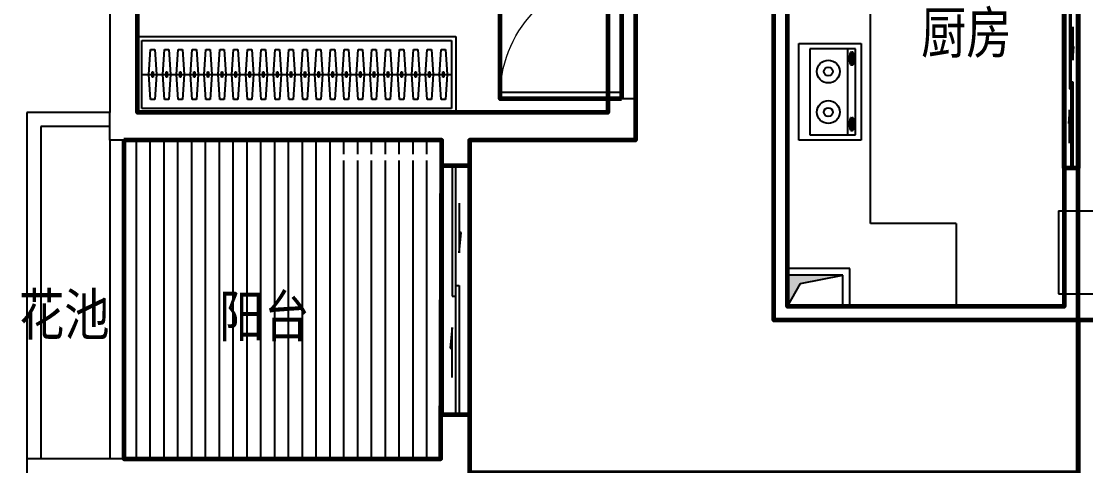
# Model space of a CAD drawing. Extents: x -555681 to -532641, y -677327 to -662427.
# Drawn here: x -555681 to -547986, y -671177 to -667968 of the extents above; entities that cross this region are included whole.
import ezdxf
from ezdxf.enums import TextEntityAlignment as Align

# ---------------------------------------------------------------- set-up
doc = ezdxf.new("R2010")
doc.units = 0
doc.header["$LTSCALE"] = 1000
doc.header["$MEASUREMENT"] = 0
doc.layers.get('0').update_dxf_attribs({"linetype": 'CONTINUOUS'})
for name, color, linetype in [('F', 8, 'CONTINUOUS'), ('FURNITURE', 8, 'CONTINUOUS'), ('Lvtry(厨卫)', 136, 'CONTINUOUS'), ('PUB_TEXT', 7, 'CONTINUOUS'), ('TOTHER', 223, 'CONTINUOUS'), ('WALL', 2, 'CONTINUOUS'), ('屋顶轮廓阳台', 5, 'CONTINUOUS')]:
    doc.layers.add(name, color=color, linetype=linetype)
for name, color, linetype, lineweight in [('GT_卧室', 1, 'CONTINUOUS', 60), ('GT_厨房', 4, 'CONTINUOUS', 60), ('GT_客厅', 2, 'CONTINUOUS', 60), ('GT_过道', 30, 'CONTINUOUS', 60), ('GT_门', 120, 'CONTINUOUS', 60), ('GT_阳台', 6, 'CONTINUOUS', 60), ('GT_餐厅', 3, 'CONTINUOUS', 60)]:
    doc.layers.add(name, color=color, linetype=linetype, lineweight=lineweight)
doc.styles.add('黑体', font='simhei.ttf')

msp = doc.modelspace()

# ---------------------------------------------------------------- hatches: boundary and pattern name
at = {"layer": 'TOTHER'}
msp.add_hatch(color=256, dxfattribs=at).paths.add_polyline_path([(-550047.5, -669861.6), (-550140.9, -670027.4), (-550140.9, -669802.4), (-549740.9, -669802.4)])

# ---------------------------------------------------------------- linework, layer by layer
at = {"color": 0, "linetype": 'Continuous'}
for p, q in [((-548103.4, -667827.4), (-548103.4, -668456.2)), ((-548090.9, -668456.2), (-548090.9, -667827.4)), ((-548078.4, -668007.4), (-548078.4, -668247.4)), ((-548071.2, -668149.1), (-548078.4, -668149.1)), ((-548078.4, -668247.4), (-548071.2, -668149.1)), ((-548090.9, -668404.3), (-548078.4, -668404.3)), ((-548090.9, -669027.4), (-548090.9, -668404.3)), ((-548078.4, -668404.3), (-548078.4, -669027.4)), ((-548103.4, -668456.2), (-548090.9, -668456.2)), ((-548103.4, -668607.4), (-548110.6, -668705.8)), ((-548103.4, -668847.4), (-548103.4, -668607.4)), ((-548110.6, -668705.8), (-548103.4, -668705.8)), ((-552540.9, -669010.3), (-552565.9, -669010.3)), ((-552565.9, -669010.3), (-552565.9, -669953.5)), ((-552540.9, -669953.5), (-552540.9, -669010.3)), ((-548078.4, -669027.4), (-548090.9, -669027.4)), ((-552515.9, -669280.3), (-552515.9, -669640.3)), ((-552501.4, -669492.8), (-552515.9, -669492.8)), ((-552515.9, -669640.3), (-552501.4, -669492.8)), ((-552540.9, -669875.7), (-552515.9, -669875.7)), ((-552540.9, -670810.3), (-552540.9, -669875.7)), ((-552515.9, -669875.7), (-552515.9, -670810.3)), ((-552565.9, -669953.5), (-552540.9, -669953.5)), ((-552565.9, -670180.3), (-552580.4, -670327.8)), ((-552565.9, -670540.3), (-552565.9, -670180.3)), ((-552580.4, -670327.8), (-552565.9, -670327.8)), ((-552515.9, -670810.3), (-552540.9, -670810.3))]:
    msp.add_line(p, q, dxfattribs=at)
for p, q in [((-554840.9, -668077.4), (-552540.9, -668077.4)), ((-554840.9, -668627.4), (-554840.9, -668077.4)), ((-554810.9, -668107.4), (-552570.9, -668107.4)), ((-554810.9, -668597.4), (-554810.9, -668107.4)), ((-552570.9, -668107.4), (-552570.9, -668597.4)), ((-552540.9, -668077.4), (-552540.9, -668627.4)), ((-554758.9, -668352.4, 0), (-554746.9, -668172.4, 0)), ((-554746.9, -668172.4, 0), (-554714.9, -668172.4, 0)), ((-554714.9, -668172.4, 0), (-554702.9, -668352.4, 0)), ((-554658.9, -668352.4, 0), (-554646.9, -668172.4, 0)), ((-554646.9, -668172.4, 0), (-554614.9, -668172.4, 0)), ((-554614.9, -668172.4, 0), (-554602.9, -668352.4, 0)), ((-554558.9, -668352.4, 0), (-554546.9, -668172.4, 0)), ((-554546.9, -668172.4, 0), (-554514.9, -668172.4, 0)), ((-554514.9, -668172.4, 0), (-554502.9, -668352.4, 0)), ((-554458.9, -668352.4, 0), (-554446.9, -668172.4, 0)), ((-554446.9, -668172.4, 0), (-554414.9, -668172.4, 0)), ((-554414.9, -668172.4, 0), (-554402.9, -668352.4, 0)), ((-554358.9, -668352.4, 0), (-554346.9, -668172.4, 0)), ((-554346.9, -668172.4, 0), (-554314.9, -668172.4, 0)), ((-554314.9, -668172.4, 0), (-554302.9, -668352.4, 0)), ((-554258.9, -668352.4, 0), (-554246.9, -668172.4, 0)), ((-554246.9, -668172.4, 0), (-554214.9, -668172.4, 0)), ((-554214.9, -668172.4, 0), (-554202.9, -668352.4, 0)), ((-554158.9, -668352.4, 0), (-554146.9, -668172.4, 0)), ((-554146.9, -668172.4, 0), (-554114.9, -668172.4, 0)), ((-554114.9, -668172.4, 0), (-554102.9, -668352.4, 0)), ((-554058.9, -668352.4, 0), (-554046.9, -668172.4, 0)), ((-554046.9, -668172.4, 0), (-554014.9, -668172.4, 0)), ((-554014.9, -668172.4, 0), (-554002.9, -668352.4, 0)), ((-553958.9, -668352.4, 0), (-553946.9, -668172.4, 0)), ((-553946.9, -668172.4, 0), (-553914.9, -668172.4, 0)), ((-553914.9, -668172.4, 0), (-553902.9, -668352.4, 0)), ((-553858.9, -668352.4, 0), (-553846.9, -668172.4, 0)), ((-553846.9, -668172.4, 0), (-553814.9, -668172.4, 0)), ((-553814.9, -668172.4, 0), (-553802.9, -668352.4, 0)), ((-553758.9, -668352.4, 0), (-553746.9, -668172.4, 0)), ((-553746.9, -668172.4, 0), (-553714.9, -668172.4, 0)), ((-553714.9, -668172.4, 0), (-553702.9, -668352.4, 0)), ((-553658.9, -668352.4, 0), (-553646.9, -668172.4, 0)), ((-553646.9, -668172.4, 0), (-553614.9, -668172.4, 0)), ((-553614.9, -668172.4, 0), (-553602.9, -668352.4, 0)), ((-553558.9, -668352.4, 0), (-553546.9, -668172.4, 0)), ((-553546.9, -668172.4, 0), (-553514.9, -668172.4, 0)), ((-553514.9, -668172.4, 0), (-553502.9, -668352.4, 0)), ((-553458.9, -668352.4, 0), (-553446.9, -668172.4, 0)), ((-553446.9, -668172.4, 0), (-553414.9, -668172.4, 0)), ((-553414.9, -668172.4, 0), (-553402.9, -668352.4, 0)), ((-553358.9, -668352.4, 0), (-553346.9, -668172.4, 0)), ((-553346.9, -668172.4, 0), (-553314.9, -668172.4, 0)), ((-553314.9, -668172.4, 0), (-553302.9, -668352.4, 0)), ((-553258.9, -668352.4, 0), (-553246.9, -668172.4, 0)), ((-553246.9, -668172.4, 0), (-553214.9, -668172.4, 0)), ((-553214.9, -668172.4, 0), (-553202.9, -668352.4, 0)), ((-553158.9, -668352.4, 0), (-553146.9, -668172.4, 0)), ((-553146.9, -668172.4, 0), (-553114.9, -668172.4, 0)), ((-553114.9, -668172.4, 0), (-553102.9, -668352.4, 0)), ((-553058.9, -668352.4, 0), (-553046.9, -668172.4, 0)), ((-553046.9, -668172.4, 0), (-553014.9, -668172.4, 0)), ((-553014.9, -668172.4, 0), (-553002.9, -668352.4, 0)), ((-552958.9, -668352.4, 0), (-552946.9, -668172.4, 0)), ((-552946.9, -668172.4, 0), (-552914.9, -668172.4, 0)), ((-552914.9, -668172.4, 0), (-552902.9, -668352.4, 0)), ((-552858.9, -668352.4, 0), (-552846.9, -668172.4, 0)), ((-552846.9, -668172.4, 0), (-552814.9, -668172.4, 0)), ((-552814.9, -668172.4, 0), (-552802.9, -668352.4, 0)), ((-552758.9, -668352.4, 0), (-552746.9, -668172.4, 0)), ((-552746.9, -668172.4, 0), (-552714.9, -668172.4, 0)), ((-552714.9, -668172.4, 0), (-552702.9, -668352.4, 0)), ((-552658.9, -668352.4, 0), (-552646.9, -668172.4, 0)), ((-552646.9, -668172.4, 0), (-552614.9, -668172.4, 0)), ((-552614.9, -668172.4, 0), (-552602.9, -668352.4, 0)), ((-554810.9, -668352.4), (-552570.9, -668352.4)), ((-554746.9, -668532.4, 0), (-554758.9, -668352.4, 0)), ((-554702.9, -668352.4, 0), (-554714.9, -668532.4, 0)), ((-554646.9, -668532.4, 0), (-554658.9, -668352.4, 0)), ((-554602.9, -668352.4, 0), (-554614.9, -668532.4, 0)), ((-554546.9, -668532.4, 0), (-554558.9, -668352.4, 0)), ((-554502.9, -668352.4, 0), (-554514.9, -668532.4, 0)), ((-554446.9, -668532.4, 0), (-554458.9, -668352.4, 0)), ((-554402.9, -668352.4, 0), (-554414.9, -668532.4, 0)), ((-554346.9, -668532.4, 0), (-554358.9, -668352.4, 0)), ((-554302.9, -668352.4, 0), (-554314.9, -668532.4, 0)), ((-554246.9, -668532.4, 0), (-554258.9, -668352.4, 0)), ((-554202.9, -668352.4, 0), (-554214.9, -668532.4, 0)), ((-554146.9, -668532.4, 0), (-554158.9, -668352.4, 0)), ((-554102.9, -668352.4, 0), (-554114.9, -668532.4, 0)), ((-554046.9, -668532.4, 0), (-554058.9, -668352.4, 0)), ((-554002.9, -668352.4, 0), (-554014.9, -668532.4, 0)), ((-553946.9, -668532.4, 0), (-553958.9, -668352.4, 0)), ((-553902.9, -668352.4, 0), (-553914.9, -668532.4, 0)), ((-553846.9, -668532.4, 0), (-553858.9, -668352.4, 0)), ((-553802.9, -668352.4, 0), (-553814.9, -668532.4, 0)), ((-553746.9, -668532.4, 0), (-553758.9, -668352.4, 0)), ((-553702.9, -668352.4, 0), (-553714.9, -668532.4, 0)), ((-553646.9, -668532.4, 0), (-553658.9, -668352.4, 0)), ((-553602.9, -668352.4, 0), (-553614.9, -668532.4, 0)), ((-553546.9, -668532.4, 0), (-553558.9, -668352.4, 0)), ((-553502.9, -668352.4, 0), (-553514.9, -668532.4, 0)), ((-553446.9, -668532.4, 0), (-553458.9, -668352.4, 0)), ((-553402.9, -668352.4, 0), (-553414.9, -668532.4, 0)), ((-553346.9, -668532.4, 0), (-553358.9, -668352.4, 0)), ((-553302.9, -668352.4, 0), (-553314.9, -668532.4, 0)), ((-553246.9, -668532.4, 0), (-553258.9, -668352.4, 0)), ((-553202.9, -668352.4, 0), (-553214.9, -668532.4, 0)), ((-553146.9, -668532.4, 0), (-553158.9, -668352.4, 0)), ((-553102.9, -668352.4, 0), (-553114.9, -668532.4, 0)), ((-553046.9, -668532.4, 0), (-553058.9, -668352.4, 0)), ((-553002.9, -668352.4, 0), (-553014.9, -668532.4, 0)), ((-552946.9, -668532.4, 0), (-552958.9, -668352.4, 0)), ((-552902.9, -668352.4, 0), (-552914.9, -668532.4, 0)), ((-552846.9, -668532.4, 0), (-552858.9, -668352.4, 0)), ((-552802.9, -668352.4, 0), (-552814.9, -668532.4, 0)), ((-552746.9, -668532.4, 0), (-552758.9, -668352.4, 0)), ((-552702.9, -668352.4, 0), (-552714.9, -668532.4, 0)), ((-552646.9, -668532.4, 0), (-552658.9, -668352.4, 0)), ((-552602.9, -668352.4, 0), (-552614.9, -668532.4, 0)), ((-554714.9, -668532.4, 0), (-554746.9, -668532.4, 0)), ((-554614.9, -668532.4, 0), (-554646.9, -668532.4, 0)), ((-554514.9, -668532.4, 0), (-554546.9, -668532.4, 0)), ((-554414.9, -668532.4, 0), (-554446.9, -668532.4, 0)), ((-554314.9, -668532.4, 0), (-554346.9, -668532.4, 0)), ((-554214.9, -668532.4, 0), (-554246.9, -668532.4, 0)), ((-554114.9, -668532.4, 0), (-554146.9, -668532.4, 0)), ((-554014.9, -668532.4, 0), (-554046.9, -668532.4, 0)), ((-553914.9, -668532.4, 0), (-553946.9, -668532.4, 0)), ((-553814.9, -668532.4, 0), (-553846.9, -668532.4, 0)), ((-553714.9, -668532.4, 0), (-553746.9, -668532.4, 0)), ((-553614.9, -668532.4, 0), (-553646.9, -668532.4, 0)), ((-553514.9, -668532.4, 0), (-553546.9, -668532.4, 0)), ((-553414.9, -668532.4, 0), (-553446.9, -668532.4, 0)), ((-553314.9, -668532.4, 0), (-553346.9, -668532.4, 0)), ((-553214.9, -668532.4, 0), (-553246.9, -668532.4, 0)), ((-553114.9, -668532.4, 0), (-553146.9, -668532.4, 0)), ((-553014.9, -668532.4, 0), (-553046.9, -668532.4, 0)), ((-552914.9, -668532.4, 0), (-552946.9, -668532.4, 0)), ((-552814.9, -668532.4, 0), (-552846.9, -668532.4, 0)), ((-552714.9, -668532.4, 0), (-552746.9, -668532.4, 0)), ((-552614.9, -668532.4, 0), (-552646.9, -668532.4, 0)), ((-552540.9, -668627.4), (-554840.9, -668627.4)), ((-552570.9, -668597.4), (-554810.9, -668597.4)), ((-548182, -669337.4), (-548182, -669937.4)), ((-548182, -669337.4), (-547682, -669337.4)), ((-548182, -669937.4), (-547682, -669937.4))]:
    msp.add_line(p, q)
at = {"ltscale": 15}
for p, q in [((-554734.9, -668332.4, 0), (-554726.9, -668332.4, 0)), ((-554734.9, -668372.4, 0), (-554734.9, -668332.4, 0)), ((-554726.9, -668332.4, 0), (-554726.9, -668372.4, 0)), ((-554634.9, -668332.4, 0), (-554626.9, -668332.4, 0)), ((-554634.9, -668372.4, 0), (-554634.9, -668332.4, 0)), ((-554626.9, -668332.4, 0), (-554626.9, -668372.4, 0)), ((-554534.9, -668332.4, 0), (-554526.9, -668332.4, 0)), ((-554534.9, -668372.4, 0), (-554534.9, -668332.4, 0)), ((-554526.9, -668332.4, 0), (-554526.9, -668372.4, 0)), ((-554434.9, -668332.4, 0), (-554426.9, -668332.4, 0)), ((-554434.9, -668372.4, 0), (-554434.9, -668332.4, 0)), ((-554426.9, -668332.4, 0), (-554426.9, -668372.4, 0)), ((-554334.9, -668332.4, 0), (-554326.9, -668332.4, 0)), ((-554334.9, -668372.4, 0), (-554334.9, -668332.4, 0)), ((-554326.9, -668332.4, 0), (-554326.9, -668372.4, 0)), ((-554234.9, -668332.4, 0), (-554226.9, -668332.4, 0)), ((-554234.9, -668372.4, 0), (-554234.9, -668332.4, 0)), ((-554226.9, -668332.4, 0), (-554226.9, -668372.4, 0)), ((-554134.9, -668332.4, 0), (-554126.9, -668332.4, 0)), ((-554134.9, -668372.4, 0), (-554134.9, -668332.4, 0)), ((-554126.9, -668332.4, 0), (-554126.9, -668372.4, 0)), ((-554034.9, -668332.4, 0), (-554026.9, -668332.4, 0)), ((-554034.9, -668372.4, 0), (-554034.9, -668332.4, 0)), ((-554026.9, -668332.4, 0), (-554026.9, -668372.4, 0)), ((-553934.9, -668332.4, 0), (-553926.9, -668332.4, 0)), ((-553934.9, -668372.4, 0), (-553934.9, -668332.4, 0)), ((-553926.9, -668332.4, 0), (-553926.9, -668372.4, 0)), ((-553834.9, -668332.4, 0), (-553826.9, -668332.4, 0)), ((-553834.9, -668372.4, 0), (-553834.9, -668332.4, 0)), ((-553826.9, -668332.4, 0), (-553826.9, -668372.4, 0)), ((-553734.9, -668332.4, 0), (-553726.9, -668332.4, 0)), ((-553734.9, -668372.4, 0), (-553734.9, -668332.4, 0)), ((-553726.9, -668332.4, 0), (-553726.9, -668372.4, 0)), ((-553634.9, -668332.4, 0), (-553626.9, -668332.4, 0)), ((-553634.9, -668372.4, 0), (-553634.9, -668332.4, 0)), ((-553626.9, -668332.4, 0), (-553626.9, -668372.4, 0)), ((-553534.9, -668332.4, 0), (-553526.9, -668332.4, 0)), ((-553534.9, -668372.4, 0), (-553534.9, -668332.4, 0)), ((-553526.9, -668332.4, 0), (-553526.9, -668372.4, 0)), ((-553434.9, -668332.4, 0), (-553426.9, -668332.4, 0)), ((-553434.9, -668372.4, 0), (-553434.9, -668332.4, 0)), ((-553426.9, -668332.4, 0), (-553426.9, -668372.4, 0)), ((-553334.9, -668332.4, 0), (-553326.9, -668332.4, 0)), ((-553334.9, -668372.4, 0), (-553334.9, -668332.4, 0)), ((-553326.9, -668332.4, 0), (-553326.9, -668372.4, 0)), ((-553234.9, -668332.4, 0), (-553226.9, -668332.4, 0)), ((-553234.9, -668372.4, 0), (-553234.9, -668332.4, 0)), ((-553226.9, -668332.4, 0), (-553226.9, -668372.4, 0)), ((-553134.9, -668332.4, 0), (-553126.9, -668332.4, 0)), ((-553134.9, -668372.4, 0), (-553134.9, -668332.4, 0)), ((-553126.9, -668332.4, 0), (-553126.9, -668372.4, 0)), ((-553034.9, -668332.4, 0), (-553026.9, -668332.4, 0)), ((-553034.9, -668372.4, 0), (-553034.9, -668332.4, 0)), ((-553026.9, -668332.4, 0), (-553026.9, -668372.4, 0)), ((-552934.9, -668332.4, 0), (-552926.9, -668332.4, 0)), ((-552934.9, -668372.4, 0), (-552934.9, -668332.4, 0)), ((-552926.9, -668332.4, 0), (-552926.9, -668372.4, 0)), ((-552834.9, -668332.4, 0), (-552826.9, -668332.4, 0)), ((-552834.9, -668372.4, 0), (-552834.9, -668332.4, 0)), ((-552826.9, -668332.4, 0), (-552826.9, -668372.4, 0)), ((-552734.9, -668332.4, 0), (-552726.9, -668332.4, 0)), ((-552734.9, -668372.4, 0), (-552734.9, -668332.4, 0)), ((-552726.9, -668332.4, 0), (-552726.9, -668372.4, 0)), ((-552634.9, -668332.4, 0), (-552626.9, -668332.4, 0)), ((-552634.9, -668372.4, 0), (-552634.9, -668332.4, 0)), ((-552626.9, -668332.4, 0), (-552626.9, -668372.4, 0)), ((-554726.9, -668372.4, 0), (-554734.9, -668372.4, 0)), ((-554626.9, -668372.4, 0), (-554634.9, -668372.4, 0)), ((-554526.9, -668372.4, 0), (-554534.9, -668372.4, 0)), ((-554426.9, -668372.4, 0), (-554434.9, -668372.4, 0)), ((-554326.9, -668372.4, 0), (-554334.9, -668372.4, 0)), ((-554226.9, -668372.4, 0), (-554234.9, -668372.4, 0)), ((-554126.9, -668372.4, 0), (-554134.9, -668372.4, 0)), ((-554026.9, -668372.4, 0), (-554034.9, -668372.4, 0)), ((-553926.9, -668372.4, 0), (-553934.9, -668372.4, 0)), ((-553826.9, -668372.4, 0), (-553834.9, -668372.4, 0)), ((-553726.9, -668372.4, 0), (-553734.9, -668372.4, 0)), ((-553626.9, -668372.4, 0), (-553634.9, -668372.4, 0)), ((-553526.9, -668372.4, 0), (-553534.9, -668372.4, 0)), ((-553426.9, -668372.4, 0), (-553434.9, -668372.4, 0)), ((-553326.9, -668372.4, 0), (-553334.9, -668372.4, 0)), ((-553226.9, -668372.4, 0), (-553234.9, -668372.4, 0)), ((-553126.9, -668372.4, 0), (-553134.9, -668372.4, 0)), ((-553026.9, -668372.4, 0), (-553034.9, -668372.4, 0)), ((-552926.9, -668372.4, 0), (-552934.9, -668372.4, 0)), ((-552826.9, -668372.4, 0), (-552834.9, -668372.4, 0)), ((-552726.9, -668372.4, 0), (-552734.9, -668372.4, 0)), ((-552626.9, -668372.4, 0), (-552634.9, -668372.4, 0))]:
    msp.add_line(p, q, dxfattribs=at)
at = {"extrusion": (0, 0, -1)}
for p, q in [((-552218.4, -668482.4), (-552218.4, -668527.4)), ((-551340.9, -668482.4), (-552218.4, -668482.4)), ((-551340.9, -668527.4), (-551340.9, -668482.4)), ((-551340.9, -668527.4), (-552218.4, -668527.4))]:
    msp.add_line(p, q, dxfattribs=at)
at = {"lineweight": 13, "extrusion": (0, 0, -1)}
msp.add_arc((551340.9, -668504.9), 877.5, 1.46928, 90, dxfattribs=at)
at = {"layer": 'F', "linetype": 'Continuous'}
for p, q in [((-554848.7, -671127.4), (-554848.7, -668827.4)), ((-554748.7, -671127.4), (-554748.7, -668827.4)), ((-554648.7, -671127.4), (-554648.7, -668827.4)), ((-554548.7, -671127.4), (-554548.7, -668827.4)), ((-554448.7, -671127.4), (-554448.7, -668827.4)), ((-554348.7, -671127.4), (-554348.7, -668827.4)), ((-554248.7, -671127.4), (-554248.7, -668827.4)), ((-554148.7, -671127.4), (-554148.7, -668827.4)), ((-554048.7, -671127.4), (-554048.7, -668827.4)), ((-553948.7, -671127.4), (-553948.7, -668827.4)), ((-553848.7, -671127.4), (-553848.7, -668827.4)), ((-553748.7, -671127.4), (-553748.7, -668827.4)), ((-553648.7, -671127.4), (-553648.7, -668827.4)), ((-553548.7, -671127.4), (-553548.7, -668827.4)), ((-553448.7, -671127.4), (-553448.7, -668827.4)), ((-553348.7, -668927.4), (-553348.7, -668827.4)), ((-553248.7, -668927.4), (-553248.7, -668827.4)), ((-553148.7, -668927.4), (-553148.7, -668827.4)), ((-553048.7, -668927.4), (-553048.7, -668827.4)), ((-552948.7, -668927.4), (-552948.7, -668827.4)), ((-552848.7, -668927.4), (-552848.7, -668827.4)), ((-552748.7, -668927.4), (-552748.7, -668827.4)), ((-552648.7, -668927.4), (-552648.7, -668827.4)), ((-553348.7, -669292.7), (-553348.7, -668972.4)), ((-553248.7, -669468.6), (-553248.7, -668972.4)), ((-553148.7, -669582.9), (-553148.7, -668972.4)), ((-553048.7, -669665.6), (-553048.7, -668972.4)), ((-552948.7, -669726.9), (-552948.7, -668972.4)), ((-552848.7, -669771.7), (-552848.7, -668972.4)), ((-552748.7, -669802.5), (-552748.7, -668972.4)), ((-552648.7, -669820.8), (-552648.7, -668972.4)), ((-553348.7, -671127.4), (-553348.7, -669292.7)), ((-553248.7, -671127.4), (-553248.7, -669468.6)), ((-553148.7, -671127.4), (-553148.7, -669582.9)), ((-553048.7, -671127.4), (-553048.7, -669665.6)), ((-552948.7, -671127.4), (-552948.7, -669726.9)), ((-552848.7, -671127.4), (-552848.7, -669771.7)), ((-552748.7, -671127.4), (-552748.7, -669802.5)), ((-552648.7, -671127.4), (-552648.7, -669820.8))]:
    msp.add_line(p, q, dxfattribs=at)
at = {"layer": 'FURNITURE'}
for p, q in [((-549540.9, -669427.4), (-549540.9, -666627.4)), ((-548922, -669427.4), (-549540.9, -669427.4)), ((-548922, -669427.4), (-548922, -670027.4))]:
    msp.add_line(p, q, dxfattribs=at)
at = {"layer": 'GT_卧室', "lineweight": 60}
msp.add_lwpolyline([(-554840.9, -664927.4), (-552040.9, -664927.4), (-552040.9, -667527.4), (-551440.9, -667527.4), (-551440.9, -668627.4), (-554840.9, -668627.4), (-554841.9, -664927.4)], close=True, dxfattribs=at)
at = {"layer": 'GT_厨房', "lineweight": 60}
msp.add_lwpolyline([(-550140.9, -666627.4), (-548140.9, -666627.4), (-548140.9, -670027.4), (-550140.9, -670027.4), (-550140.9, -666627.4)], dxfattribs=at)
at = {"layer": 'GT_客厅', "lineweight": 60}
msp.add_lwpolyline([(-548040.9, -674927.4), (-543940.9, -674927.4), (-543940.9, -670127.4), (-548040.9, -670127.4), (-548040.9, -674927.4)], close=True, dxfattribs=at)
at = {"layer": 'GT_过道', "lineweight": 60}
msp.add_lwpolyline([(-551240.9, -667527.4), (-551240.9, -668827.4), (-552440.9, -668827.4), (-552440.9, -671227.4), (-548040.9, -671227.4), (-548040.9, -670127.4), (-550240.9, -670127.4), (-550240.9, -667527.4), (-551240.9, -667527.4)], dxfattribs=at)
at = {"layer": 'GT_门', "lineweight": 60}
for points in [[(-551340.9, -668527.4), (-552218.4, -668527.4), (-552218.4, -667627.4), (-551340.9, -667627.4), (-551340.9, -668527.4)], [(-548140.9, -667827.4), (-548040.9, -667827.4), (-548040.9, -669027.4), (-548140.9, -669027.4), (-548140.9, -667827.4)], [(-552640.9, -669010.3), (-552440.9, -669010.3), (-552440.9, -670810.3), (-552640.9, -670810.3), (-552640.9, -669010.3)]]:
    msp.add_lwpolyline(points, dxfattribs=at)
at = {"layer": 'GT_阳台', "lineweight": 60}
msp.add_lwpolyline([(-554940.9, -668827.4), (-554940.9, -671127.4), (-552648.7, -671127.4), (-552640.9, -668827.4), (-554940.9, -668827.4)], dxfattribs=at)
at = {"layer": 'GT_餐厅', "lineweight": 60}
msp.add_lwpolyline([(-548040.9, -667727.4), (-545240.9, -667727.4), (-545240.9, -670127.4), (-548040.9, -670127.4), (-548040.9, -667727.4)], dxfattribs=at)
at = {"layer": 'Lvtry(厨卫)'}
for p, q in [((-550059.8, -668127.2), (-549609.8, -668127.2)), ((-550059.8, -668827.2), (-550059.8, -668127.2)), ((-549609.8, -668127.2), (-549609.8, -668827.2)), ((-549980.2, -668167.2), (-549980.2, -668787.2)), ((-549649.8, -668167.2), (-549980.2, -668167.2)), ((-549705.5, -668787.2), (-549705.5, -668167.2)), ((-549682.1, -668191.2), (-549671.6, -668191.2)), ((-549649.8, -668787.2), (-549649.8, -668167.2)), ((-549657.2, -668207.9), (-549673.8, -668207.9)), ((-549673.8, -668207.9), (-549673.8, -668272.5)), ((-549673.8, -668272.5), (-549657.2, -668272.5)), ((-549657.2, -668272.5), (-549657.2, -668207.9)), ((-549683.3, -668283), (-549671.6, -668282.9)), ((-549682.1, -668664.2), (-549671.6, -668664.2)), ((-549673.8, -668680.9), (-549673.8, -668745.5)), ((-549657.2, -668680.9), (-549673.8, -668680.9)), ((-549657.2, -668745.5), (-549657.2, -668680.9)), ((-549980.2, -668787.2), (-549649.8, -668787.2)), ((-549683.3, -668756), (-549671.6, -668755.9)), ((-549673.8, -668745.5), (-549657.2, -668745.5)), ((-549609.8, -668827.2), (-550059.8, -668827.2))]:
    msp.add_line(p, q, dxfattribs=at)
for centre, radius in [((-549846.8, -668330.9), 82.5), ((-549846.8, -668330.9), 31.6), ((-549846.8, -668623.5), 82.5), ((-549846.8, -668623.5), 31.6)]:
    msp.add_circle(centre, radius, dxfattribs=at)
for centre, radius, start, end in [((-549650.4, -668215), 41.3, 148.08944, 165.53687), ((-549682.1, -668195.3), 4.03, 90, 148.08944), ((-549639.9, -668215), 41.3, 148.08944, 165.53687), ((-549671.6, -668195.3), 4.03, 90, 148.08944), ((-549671.6, -668195.3), 4.03, 31.91056, 90), ((-549703.2, -668215), 41.3, 14.46313, 31.91056), ((-549516.4, -668237.1), 177.5, 173.90173, 180), ((-549516.4, -668237.1), 177.5, 180, 186.09827), ((-549599, -668228.2), 94.4, 165.53687, 173.90173), ((-549599, -668245.9), 94.4, 186.09827, 194.46313), ((-549650.4, -668259.1), 41.3, 194.46313, 211.91056), ((-549682.1, -668278.8), 4.03, 211.91056, 270), ((-549505.9, -668237.1), 177.5, 173.90173, 180), ((-549505.9, -668237.1), 177.5, 180, 186.09827), ((-549588.5, -668228.2), 94.4, 165.53687, 173.90173), ((-549588.5, -668245.9), 94.4, 186.09827, 194.46313), ((-549639.9, -668259.1), 41.3, 194.46313, 211.91056), ((-549671.6, -668278.8), 4.03, 211.91056, 270), ((-549671.6, -668278.8), 4.03, 270, 328.08944), ((-549703.2, -668259.1), 41.3, 328.08944, 341.08449), ((-549754.6, -668228.2), 94.4, 12.46105, 14.46313), ((-549682.1, -668278.8), 4.03, 270, 287.94544), ((-549682.1, -668668.3), 4.03, 90, 148.08944), ((-549671.6, -668668.3), 4.03, 90, 148.08944), ((-549671.6, -668668.3), 4.03, 31.91056, 90), ((-549516.4, -668710.1), 177.5, 173.90173, 180), ((-549516.4, -668710.1), 177.5, 180, 186.09827), ((-549599, -668701.2), 94.4, 165.53687, 173.90173), ((-549599, -668718.9), 94.4, 186.09827, 194.46313), ((-549650.4, -668688), 41.3, 148.08944, 165.53687), ((-549650.4, -668732.1), 41.3, 194.46313, 211.91056), ((-549505.9, -668710.1), 177.5, 173.90173, 180), ((-549505.9, -668710.1), 177.5, 180, 186.09827), ((-549588.5, -668701.2), 94.4, 165.53687, 173.90173), ((-549588.5, -668718.9), 94.4, 186.09827, 194.46313), ((-549639.9, -668688), 41.3, 148.08944, 165.53687), ((-549639.9, -668732.1), 41.3, 194.46313, 211.91056), ((-549703.2, -668688), 41.3, 14.46313, 31.91056), ((-549754.6, -668701.2), 94.4, 12.46105, 14.46313), ((-549682.1, -668751.8), 4.03, 211.91056, 270), ((-549682.1, -668751.8), 4.03, 270, 287.94544), ((-549671.6, -668751.8), 4.03, 211.91056, 270), ((-549671.6, -668751.8), 4.03, 270, 328.08944), ((-549703.2, -668732.1), 41.3, 328.08944, 341.08449)]:
    msp.add_arc(centre, radius, start, end, dxfattribs=at)
at = {"layer": 'TOTHER'}
for p, q in [((-549690.9, -669752.4), (-550140.9, -669752.4)), ((-550140.9, -669752.4), (-550140.9, -670027.4)), ((-549740.9, -669802.4), (-550140.9, -669802.4)), ((-550140.9, -669802.4), (-550140.9, -670027.4)), ((-550047.5, -669861.6), (-549740.9, -669802.4)), ((-549740.9, -670027.4), (-549740.9, -669802.4)), ((-549690.9, -670027.4), (-549690.9, -669752.4)), ((-550140.9, -670027.4), (-550047.5, -669861.6)), ((-549690.9, -670027.4), (-550140.9, -670027.4))]:
    msp.add_line(p, q, dxfattribs=at)
at = {"layer": 'WALL'}
for p, q in [((-555040.9, -664127.4), (-555040.9, -668627.4)), ((-554840.9, -664327.4), (-554840.9, -668627.4)), ((-550240.9, -670127.4), (-550240.9, -667527.4)), ((-550140.9, -670027.4), (-550140.9, -667527.4)), ((-551240.9, -668527.4), (-551440.9, -668527.4)), ((-551440.9, -668527.4), (-551440.9, -668627.4)), ((-551240.9, -668827.4), (-551240.9, -668527.4)), ((-555040.9, -668627.4), (-555040.9, -668627.4)), ((-555040.9, -668827.4), (-555040.9, -668627.4)), ((-552540.9, -668627.4), (-554840.9, -668627.4)), ((-551440.9, -668627.4), (-552540.9, -668627.4)), ((-554940.9, -668827.4), (-555040.9, -668827.4)), ((-552640.9, -668827.4), (-554940.9, -668827.4)), ((-552640.9, -668827.4), (-552640.9, -669010.3)), ((-552440.9, -669010.3), (-552440.9, -668827.4)), ((-551240.9, -668827.4), (-552440.9, -668827.4)), ((-552640.9, -669010.3), (-552440.9, -669010.3)), ((-548040.9, -669027.4), (-548140.9, -669027.4)), ((-548140.9, -669027.4), (-548140.9, -670027.4)), ((-548040.9, -670127.4), (-548040.9, -669027.4)), ((-548140.9, -670027.4), (-550140.9, -670027.4)), ((-548040.9, -670127.4), (-550240.9, -670127.4)), ((-552440.9, -670810.3), (-552640.9, -670810.3)), ((-552640.9, -670810.3), (-552640.9, -671127.4)), ((-552440.9, -671227.4), (-552440.9, -670810.3)), ((-555640.9, -671127.4), (-555640.9, -671327.4)), ((-552640.9, -671127.4), (-555640.9, -671127.4))]:
    msp.add_line(p, q, dxfattribs=at)
at = {"layer": '屋顶轮廓阳台'}
for p, q in [((-555040.9, -668627.4), (-555640.9, -668627.4)), ((-555640.9, -668627.4), (-555640.9, -671127.4)), ((-555040.9, -668727.4), (-555540.9, -668727.4)), ((-555540.9, -668727.4), (-555540.9, -671127.4)), ((-555040.9, -668827.4), (-555040.9, -671127.4)), ((-554940.9, -668827.4), (-554940.9, -671127.4))]:
    msp.add_line(p, q, dxfattribs=at)

# ---------------------------------------------------------------- texts
at = {"layer": 'PUB_TEXT', "style": '黑体', "width": 0.8}
for s, p in [('厨房', (-548849.1, -668198.8)), ('花池', (-555370.7, -670235.1))]:
    msp.add_text(s, height=300, dxfattribs=at).set_placement(p, align=Align.CENTER)
msp.add_text('阳台', height=300, dxfattribs=at).set_placement((-554251.2, -670247.4, 0))

doc.saveas('drawing.dxf')
